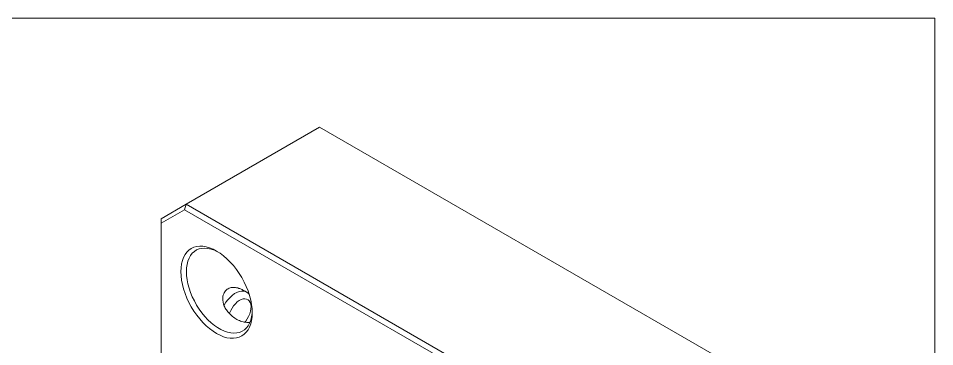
# Model space of a CAD drawing. Header units: inches. Extents: x 0.1 to 10.9, y 0 to 8.5.
# Drawn here: x 8.614 to 10.944, y 7.615 to 8.451 of the extents above; entities that cross this region are included whole.
import ezdxf

# ---------------------------------------------------------------- set-up
doc = ezdxf.new("R2010")
doc.units = ezdxf.units.IN
doc.header["$MEASUREMENT"] = 0

msp = doc.modelspace()

# ---------------------------------------------------------------- linework, layer by layer
at = {"color": 7, "linetype": 'Continuous', "lineweight": 0}
for p, q in [((0.0622, 8.4506), (10.9445, 8.4506)), ((10.9445, 0.0356), (10.9445, 8.4506)), ((9.0408, 7.9773), (9.3802, 8.1733)), ((10.3843, 7.5936), (9.3802, 8.1733)), ((8.9772, 7.9406), (9.0408, 7.9773)), ((9.0408, 7.9773), (9.0367, 7.9634)), ((9.0408, 7.9773), (10.0449, 7.3977)), ((9.0367, 7.9634), (8.9772, 7.929)), ((10.0349, 7.3871), (9.0367, 7.9634)), ((8.9772, 7.9406), (8.9772, 7.929)), ((8.9772, 7.929), (8.9772, 6.7763)), ((9.1943, 7.7541), (9.1917, 7.7556)), ((9.1953, 7.7534), (9.2003, 7.7504)), ((9.2059, 7.7304), (9.2059, 7.7285)), ((9.2059, 7.7162), (9.2059, 7.7285))]:
    msp.add_line(p, q, dxfattribs=at)
at = {"color": 7, "linetype": 'Continuous', "lineweight": 0, "flags": 128}
for points in [[(9.2091, 7.701), (9.2086, 7.691), (9.2073, 7.6815), (9.2052, 7.6728), (9.2021, 7.6648), (9.1983, 7.6577), (9.1938, 7.6516), (9.1884, 7.6464), (9.1825, 7.6422), (9.1758, 7.6391), (9.1687, 7.6371), (9.161, 7.6362), (9.153, 7.6365), (9.1446, 7.6378), (9.1359, 7.6403), (9.1271, 7.6439), (9.1182, 7.6485), (9.1093, 7.6542), (9.1005, 7.6608), (9.0918, 7.6683), (9.0834, 7.6766), (9.0754, 7.6857), (9.0677, 7.6954), (9.0606, 7.7056), (9.054, 7.7164), (9.048, 7.7274), (9.0427, 7.7388), (9.0381, 7.7503), (9.0343, 7.7618), (9.0313, 7.7732), (9.0291, 7.7844), (9.0278, 7.7954), (9.0273, 7.8059), (9.0278, 7.8159), (9.0291, 7.8254), (9.0313, 7.8341), (9.0343, 7.8421), (9.0381, 7.8492), (9.0427, 7.8554), (9.048, 7.8606), (9.054, 7.8647), (9.0606, 7.8678), (9.0677, 7.8698), (9.0754, 7.8707), (9.0834, 7.8705), (9.0918, 7.8691), (9.1005, 7.8666), (9.1093, 7.863), (9.1182, 7.8584), (9.1271, 7.8527), (9.1359, 7.8461), (9.1446, 7.8386), (9.153, 7.8303), (9.161, 7.8213), (9.1687, 7.8116), (9.1758, 7.8013), (9.1825, 7.7906), (9.1884, 7.7795), (9.1938, 7.7681), (9.1983, 7.7567), (9.2021, 7.7452), (9.2052, 7.7337), (9.2073, 7.7225), (9.2086, 7.7115), (9.2091, 7.701)], [(9.1218, 7.8562), (9.121, 7.8566), (9.1126, 7.8605), (9.1043, 7.8633), (9.0962, 7.8651), (9.0884, 7.8657), (9.081, 7.8652), (9.074, 7.8637), (9.0675, 7.861), (9.0617, 7.8573), (9.0565, 7.8525), (9.052, 7.8468), (9.0483, 7.8402), (9.0453, 7.8327), (9.0432, 7.8244), (9.0419, 7.8155), (9.0415, 7.8059), (9.0419, 7.7959), (9.0432, 7.7854), (9.0453, 7.7747), (9.0483, 7.7638), (9.052, 7.7529), (9.0565, 7.742), (9.0617, 7.7312), (9.0675, 7.7207), (9.074, 7.7106), (9.081, 7.701), (9.0884, 7.692), (9.0962, 7.6836), (9.1043, 7.676), (9.1126, 7.6692), (9.121, 7.6634), (9.1295, 7.6585), (9.138, 7.6546), (9.1463, 7.6517), (9.1544, 7.65), (9.1622, 7.6494), (9.1696, 7.6498), (9.1766, 7.6514), (9.183, 7.6541), (9.1889, 7.6578), (9.194, 7.6626), (9.1985, 7.6683), (9.2023, 7.6749), (9.2052, 7.6824), (9.2074, 7.6907), (9.2086, 7.6996), (9.209, 7.7052)], [(9.1373, 7.72), (9.1377, 7.7206), (9.1421, 7.7278), (9.147, 7.7344), (9.1524, 7.7404), (9.158, 7.7456), (9.1639, 7.7499), (9.1698, 7.7532), (9.1757, 7.7555), (9.1813, 7.7566), (9.1866, 7.7566), (9.1914, 7.7555), (9.1957, 7.7532), (9.1993, 7.7499), (9.2017, 7.7465)], [(9.1903, 7.6775), (9.1923, 7.68), (9.1964, 7.6859), (9.1998, 7.6921), (9.2025, 7.6986), (9.2045, 7.7051), (9.2056, 7.7115), (9.2059, 7.7174), (9.2053, 7.7229), (9.2038, 7.7276), (9.2015, 7.7315), (9.1984, 7.7344), (9.1947, 7.7362), (9.1905, 7.7369), (9.1858, 7.7365), (9.1809, 7.735), (9.1759, 7.7323), (9.1709, 7.7287), (9.166, 7.7242), (9.1615, 7.719), (9.1575, 7.7131), (9.1541, 7.7069), (9.1513, 7.7004), (9.1509, 7.6992)]]:
    msp.add_lwpolyline(points, dxfattribs=at)
at = {"color": 7, "linetype": 'Continuous', "lineweight": 0}
msp.add_open_spline([(9.2027, 7.6768), (9.2002, 7.6767), (9.1932, 7.6765), (9.1823, 7.6788), (9.1701, 7.6838), (9.1585, 7.6914), (9.149, 7.7005), (9.1416, 7.7105), (9.137, 7.7198), (9.1345, 7.7287), (9.1337, 7.7363), (9.1343, 7.7433), (9.1361, 7.7494), (9.1391, 7.7549), (9.143, 7.7593), (9.1476, 7.7626), (9.1525, 7.7647), (9.1578, 7.7658), (9.1633, 7.7659), (9.1692, 7.7651), (9.1758, 7.7633), (9.1832, 7.7602), (9.1889, 7.7573), (9.1919, 7.7555), (9.1922, 7.7553)], degree=3, knots=[0, 0, 0, 0, 0.043579, 0.12193, 0.202522, 0.282033, 0.363678, 0.424762, 0.487293, 0.531162, 0.576089, 0.611449, 0.647758, 0.683162, 0.719885, 0.751147, 0.783405, 0.813318, 0.844039, 0.875159, 0.907005, 0.949778, 0.993781, 1, 1, 1, 1], dxfattribs=at)

doc.saveas('drawing.dxf')
